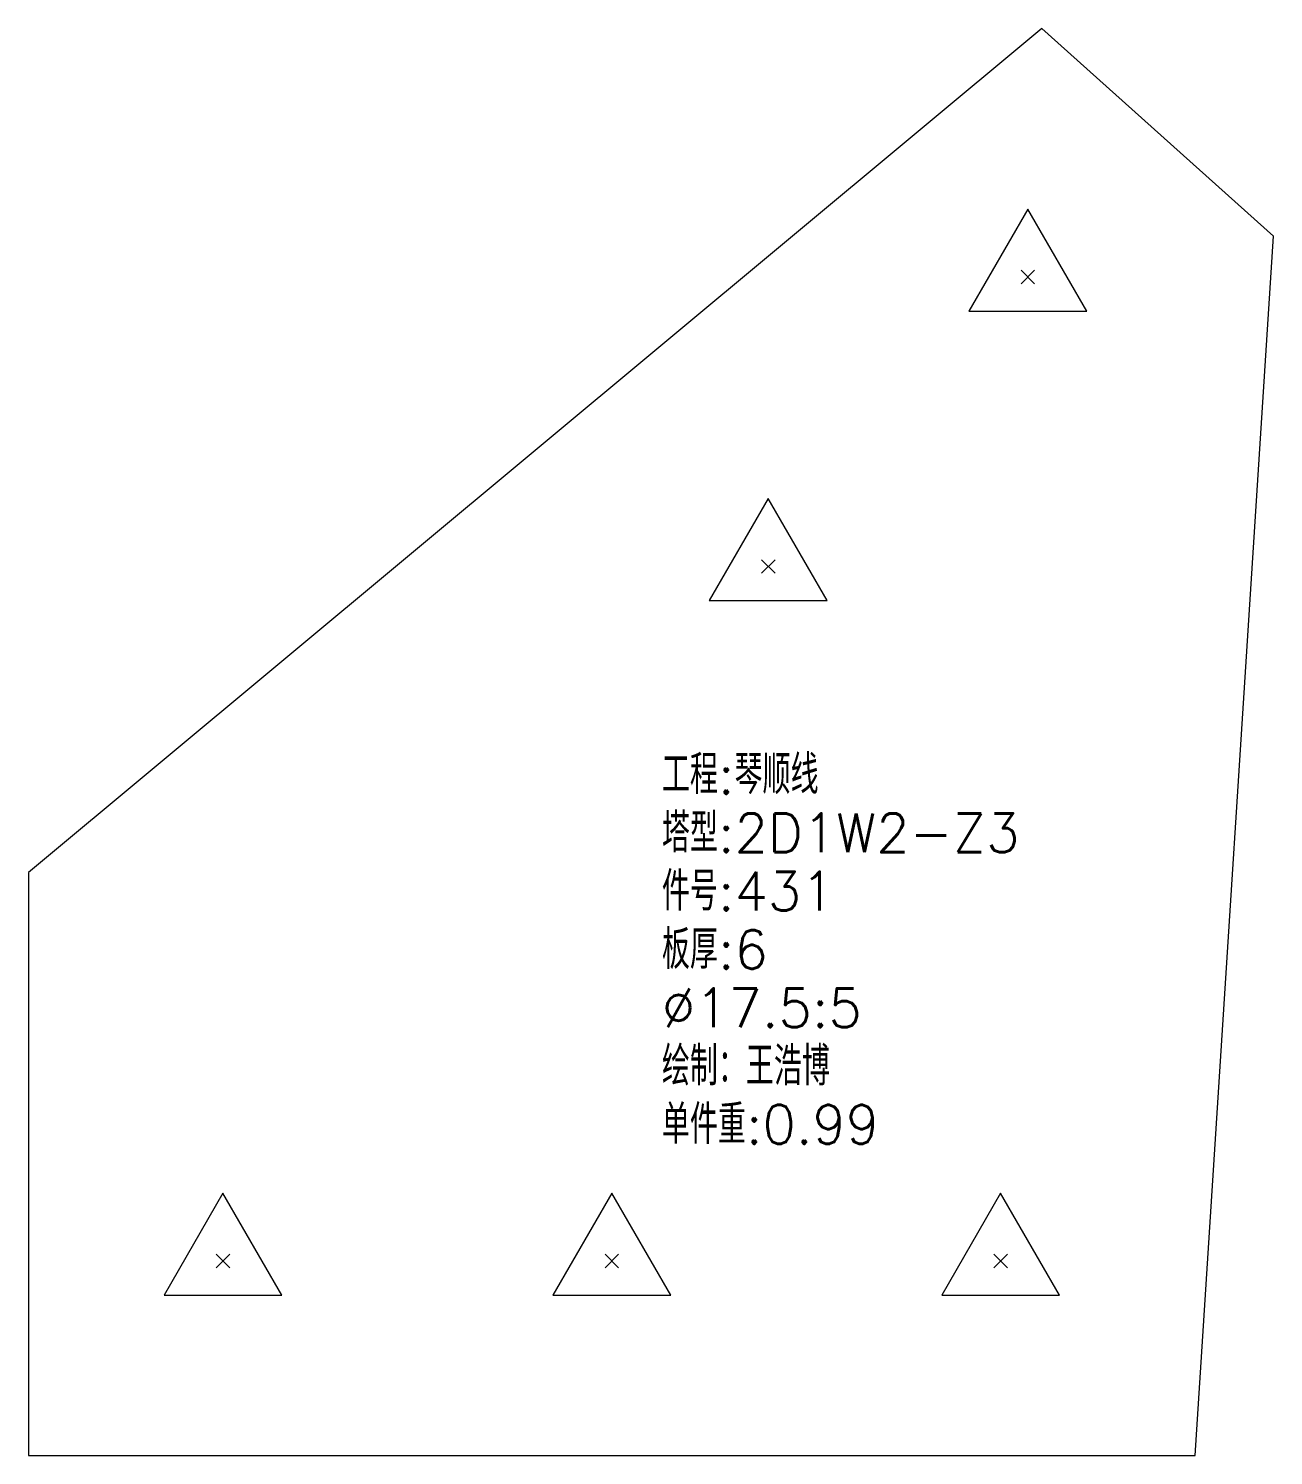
# Model space of a CAD drawing. Extents: x -580 to 8755, y 0 to 14723.
# Drawn here: x 1599.2 to 1759.3, y 7821.3 to 8004.8 of the extents above; entities that cross this region are included whole.
import ezdxf
from ezdxf.enums import TextEntityAlignment as Align

# ---------------------------------------------------------------- set-up
doc = ezdxf.new("R2010")
doc.units = 0
doc.header["$MEASUREMENT"] = 0
doc.layers.add('1', color=7, linetype='CONTINUOUS', lineweight=25)
doc.styles.get("Standard").update_dxf_attribs({"font": 'simplex.shx', "width": 0.7, "height": 3, "bigfont": 'gbhzfs.shx'})

msp = doc.modelspace()

# ---------------------------------------------------------------- linework, layer by layer
at = {"layer": '1', "color": 7, "linetype": 'Continuous', "lineweight": 18}
for p, q in [((1729.52143, 8004.84995), (1599.22459, 7896.32033)), ((1759.30135, 7978.14497), (1729.52143, 8004.84995)), ((1749.22459, 7821.32033), (1759.30135, 7978.14497)), ((1599.22459, 7896.32033), (1599.22459, 7821.32033)), ((1599.22459, 7821.32033), (1749.22459, 7821.32033))]:
    msp.add_line(p, q, dxfattribs=at)
at = {"layer": '1', "color": 7, "linetype": 'Continuous', "lineweight": 13}
for p, q in [((1727.72078, 7981.635), (1720.14328, 7968.51)), ((1735.29828, 7968.51), (1727.72078, 7981.635)), ((1726.84578, 7972.01), (1728.59578, 7973.76)), ((1728.59578, 7972.01), (1726.84578, 7973.76)), ((1720.14328, 7968.51), (1735.29828, 7968.51)), ((1694.33955, 7944.4101), (1686.76205, 7931.2851)), ((1701.91705, 7931.2851), (1694.33955, 7944.4101)), ((1693.46455, 7934.7851), (1695.21455, 7936.5351)), ((1695.21455, 7934.7851), (1693.46455, 7936.5351)), ((1686.76205, 7931.2851), (1701.91705, 7931.2851)), ((1624.22459, 7855.07033), (1616.64709, 7841.94533)), ((1631.80209, 7841.94533), (1624.22459, 7855.07033)), ((1674.22459, 7855.07033), (1666.64709, 7841.94533)), ((1681.80209, 7841.94533), (1674.22459, 7855.07033)), ((1724.22459, 7855.07033), (1716.64709, 7841.94533)), ((1731.80209, 7841.94533), (1724.22459, 7855.07033)), ((1623.34959, 7845.44533), (1625.09959, 7847.19533)), ((1625.09959, 7845.44533), (1623.34959, 7847.19533)), ((1673.34959, 7845.44533), (1675.09959, 7847.19533)), ((1675.09959, 7845.44533), (1673.34959, 7847.19533)), ((1723.34959, 7845.44533), (1725.09959, 7847.19533)), ((1725.09959, 7845.44533), (1723.34959, 7847.19533)), ((1616.64709, 7841.94533), (1631.80209, 7841.94533)), ((1666.64709, 7841.94533), (1681.80209, 7841.94533)), ((1716.64709, 7841.94533), (1731.80209, 7841.94533))]:
    msp.add_line(p, q, dxfattribs=at)

# ---------------------------------------------------------------- texts
at = {"layer": '1', "color": 7, "linetype": 'Continuous', "lineweight": 18}
for s, p in [('工程:琴顺线', (1680.66723, 7904.90093)), ('塔型:2D1W2-Z3', (1680.66723, 7897.40093)), ('件号:431', (1680.66723, 7889.90093)), ('板厚:6', (1680.66723, 7882.40093)), ('%%c17.5:5', (1680.66723, 7874.90093)), ('绘制：王浩博', (1680.66723, 7867.40093)), ('单件重:0.99', (1680.66723, 7859.90093))]:
    msp.add_text(s, height=5, dxfattribs=at).set_placement(p, align=Align.BOTTOM_LEFT)

doc.saveas('drawing.dxf')
